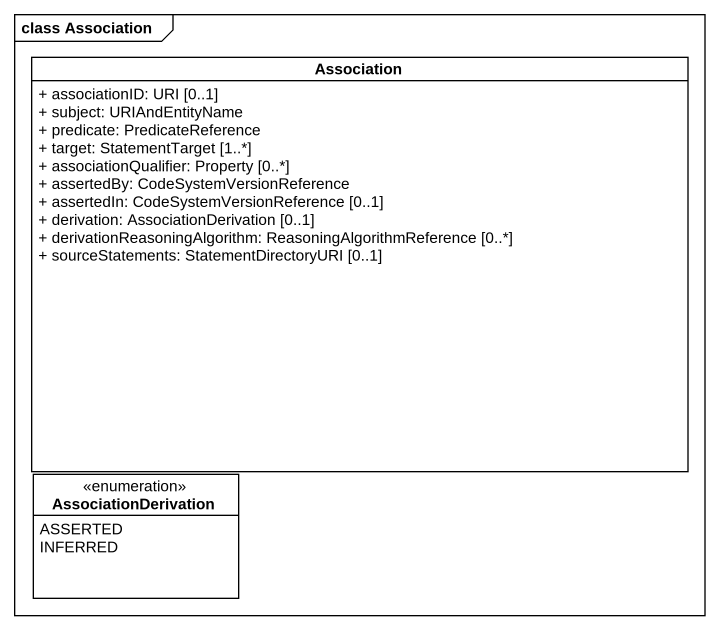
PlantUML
@startuml
mainframe class Association
hide circle
hide empty members
skinparam classAttributeIconSize 0
class Association {
  + associationID: URI [0..1]
  + subject: URIAndEntityName
  + predicate: PredicateReference
  + target: StatementTarget [1..*]
  + associationQualifier: Property [0..*]
  + assertedBy: CodeSystemVersionReference
  + assertedIn: CodeSystemVersionReference [0..1]
  + derivation: AssociationDerivation [0..1]
  + derivationReasoningAlgorithm: ReasoningAlgorithmReference [0..*]
  + sourceStatements: StatementDirectoryURI [0..1]
}
enum AssociationDerivation {
  ASSERTED
  INFERRED
}
@enduml
